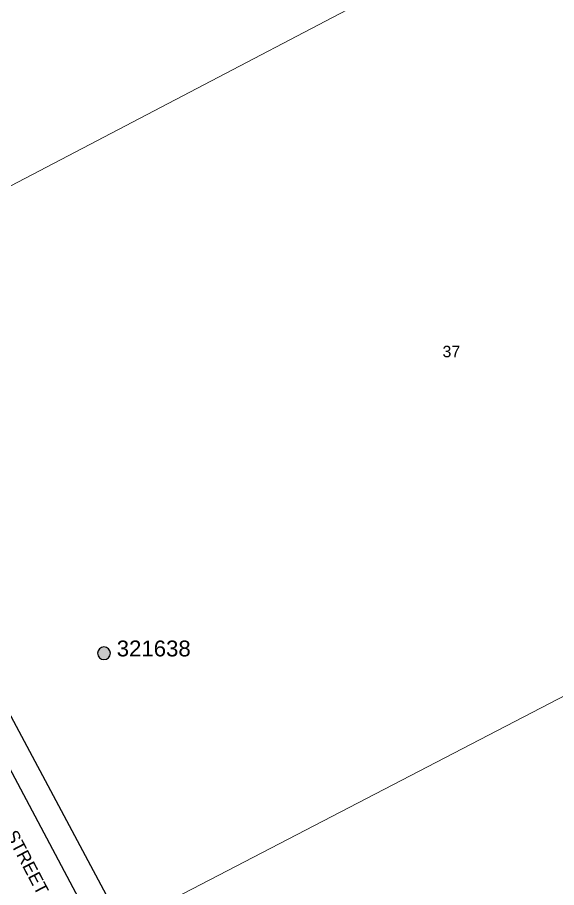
# Model space of a CAD drawing. Header units: metres. Extents: x 303173 to 305738, y 6269065 to 6269981.
# Drawn here: x 303923.2 to 304008.1, y 6269640.5 to 6269777.6 of the extents above; entities that cross this region are included whole.
import ezdxf
from ezdxf.enums import TextEntityAlignment as Align

# ---------------------------------------------------------------- set-up
doc = ezdxf.new("R2010")
doc.units = ezdxf.units.M
doc.layers.add('_User kerb', color=7, linetype='Continuous', transparency=0.4)
doc.layers.add('Cadastre Land Parcels_SP_EXT', color=7, linetype='Continuous', lineweight=5, transparency=0.7)
doc.layers.add('Features_HIDE', color=7, linetype='Continuous', plot=False)
doc.layers.add('Notes', color=7, linetype='Continuous')
doc.layers.add('SupportsOH_SP_TR_HV_LV_SL_EXT', color=7, linetype='Continuous')
doc.styles.add('iecARIAL', font='arial.ttf', dxfattribs={"height": 2})
doc.styles.add('POLE_LABEL', font='arial.ttf')
doc.styles.get("Standard").update_dxf_attribs({"font": 'arial.ttf'})

# ---------------------------------------------------------------- blocks, each defined once
blk = doc.blocks.new('POLE_EXT')
blk.add_hatch(color=256).paths.add_polyline_path([(-1, 0, 1), (1, 0, 1)])
blk.add_lwpolyline([(-1, 0, 1), (1, 0, 1)], format="xyb", close=True)
for tag, height, flags, p in [('pNumber', 2.5, 8, (-17.84, 2.07)), ('OWNED_BY', 0.2, 9, (1.35, -0.4)), ('SPECIAL_USE', 0.2, 9, (1.35, -0.8)), ('STATE', 0.2, 9, (1.35, -1)), ('cLV', 0.2, 9, (1.35, -1.4)), ('PARENT', 0.2, 9, (1.35, -0.6)), ('USAGE', 0.2, 9, (1.35, -1.2)), ('hDepth', 0.2, 9, (1.35, -1.6)), ('hDia', 0.2, 9, (1.35, -1.8)), ('cHV', 0.2, 9, (1.35, -2)), ('LBRACKET', 0.2, 9, (1.35, -2.2)), ('LExisting', 0.2, 9, (1.35, -2.4)), ('LANTNUMBER', 0.2, 9, (1.35, -2.6)), ('LOther', 0.2, 9, (1.35, -2.8)), ('cLinedev', 0.2, 9, (1.35, -3.4)), ('pExisting', 0.2, 9, (1.35, -3.8)), ('LRemove', 0.2, 9, (1.35, -3)), ('LEGEND', 0.2, 9, (1.35, -3.2)), ('LOCATION', 0.2, 9, (1.35, -3.6)), ('PFNUMBER', 0.2, 9, (1.35, -4)), ('NEWPFNUMBER', 0.2, 9, (1.35, -4.2)), ('pFooting', 0.2, 9, (1.35, -4.4)), ('pNew', 0.2, 9, (1.35, -4.6)), ('pRelocate', 0.2, 9, (1.35, -5)), ('pRemove', 0.2, 9, (1.35, -5.2)), ('pReplace', 0.2, 9, (1.35, -5.4)), ('pStay', 0.2, 9, (1.35, -5.6)), ('pType', 0.2, 9, (1.35, -5.8)), ('cspan', 0.2, 9, (1.35, -6)), ('STREETNAME', 0.2, 9, (1.35, -6.2)), ('SUBURB', 0.2, 9, (1.35, -6.4)), ('NOTES', 0.2, 9, (1.35, -6.6)), ('MAINTAINED_BY', 0.2, 9, (1.36, -6.81)), ('OPERATED_BY', 0.2, 9, (1.36, -7.01))]:
    blk.add_attdef(tag, text='', height=height, dxfattribs=dict(flags=flags)).set_placement(p, align=Align.MIDDLE_LEFT)
at = {"style": 'POLE_LABEL'}
for tag, height, flags, p in [('ASSET_NUM', 2.5, 8, (2, 2)), ('STRUCTURE_PLANT_NUMBER', 0.2, 9, (1.35, 0.03)), ('STREET_CODE', 0.2, 9, (1.35, -0.2))]:
    blk.add_attdef(tag, text='', height=height, dxfattribs=dict(at, flags=flags)).set_placement(p, align=Align.MIDDLE_LEFT)
at = {"flags": 1}
blk.add_attdef('Z', (1.35, -7.33), '', height=0.2, dxfattribs=at)

msp = doc.modelspace()

# ---------------------------------------------------------------- linework, layer by layer
at = {"layer": '_User kerb', "transparency": 33554585, "elevation": 0.23}
msp.add_lwpolyline([(303862.89, 6269770.69), (303954.77, 6269597.42)], dxfattribs=at)
at = {"layer": 'Cadastre Land Parcels_SP_EXT', "linetype": 'Continuous'}
for points in [[(303992.41, 6269894.19), (303979.41, 6269916.87), (303830.93, 6269839.18), (303866.29, 6269772.89), (303887.23, 6269732.78), (304039.29, 6269812.39), (304007.9, 6269867.16), (303992.41, 6269894.19)], [(304094.78, 6269715.13), (304066.28, 6269765.45), (304039.29, 6269812.39), (303887.23, 6269732.78), (303913.42, 6269683.89), (303939.73, 6269634.54), (304094.78, 6269715.13)], [(304150.92, 6269620.21), (304111.03, 6269686.54), (304094.78, 6269715.13), (303939.73, 6269634.54), (303958.15, 6269599.4), (303991.46, 6269536.35), (304080.05, 6269583.02), (304150.92, 6269620.21)]]:
    msp.add_lwpolyline(points, close=True, dxfattribs=at)
at = {"layer": 'Features_HIDE', "linetype": 'Continuous'}
msp.add_lwpolyline([(303884.7, 6269560.94), (303958.15, 6269599.4), (303939.73, 6269634.54), (303913.42, 6269683.89), (303819.45, 6269634.69), (303837.76, 6269600.17), (303771.42, 6269565.19), (303797.87, 6269515.45), (303884.7, 6269560.94)], close=True, dxfattribs=at)

# ---------------------------------------------------------------- block references
at = {"layer": 'SupportsOH_SP_TR_HV_LV_SL_EXT'}
ref = msp.add_blockref('POLE_EXT', (303936.84, 6269677.4), dxfattribs=at)
ref.add_attrib('ASSET_NUM', '321638', dxfattribs={"layer": '0', "height": 2.5, "style": 'POLE_LABEL'}).set_placement((303938.84, 6269678.15), align=Align.MIDDLE_LEFT)

# ---------------------------------------------------------------- texts
at = {"layer": 'Cadastre Land Parcels_SP_EXT'}
msp.add_text('37', height=1.8, dxfattribs=at).set_placement((303990.12, 6269724.03))
at = {"layer": 'Notes', "style": 'iecARIAL'}
msp.add_text('WANGOLOVE                                   STREET', height=2, rotation=297.7793, dxfattribs=at).set_placement((303900.12, 6269689.1))

doc.saveas('drawing.dxf')
